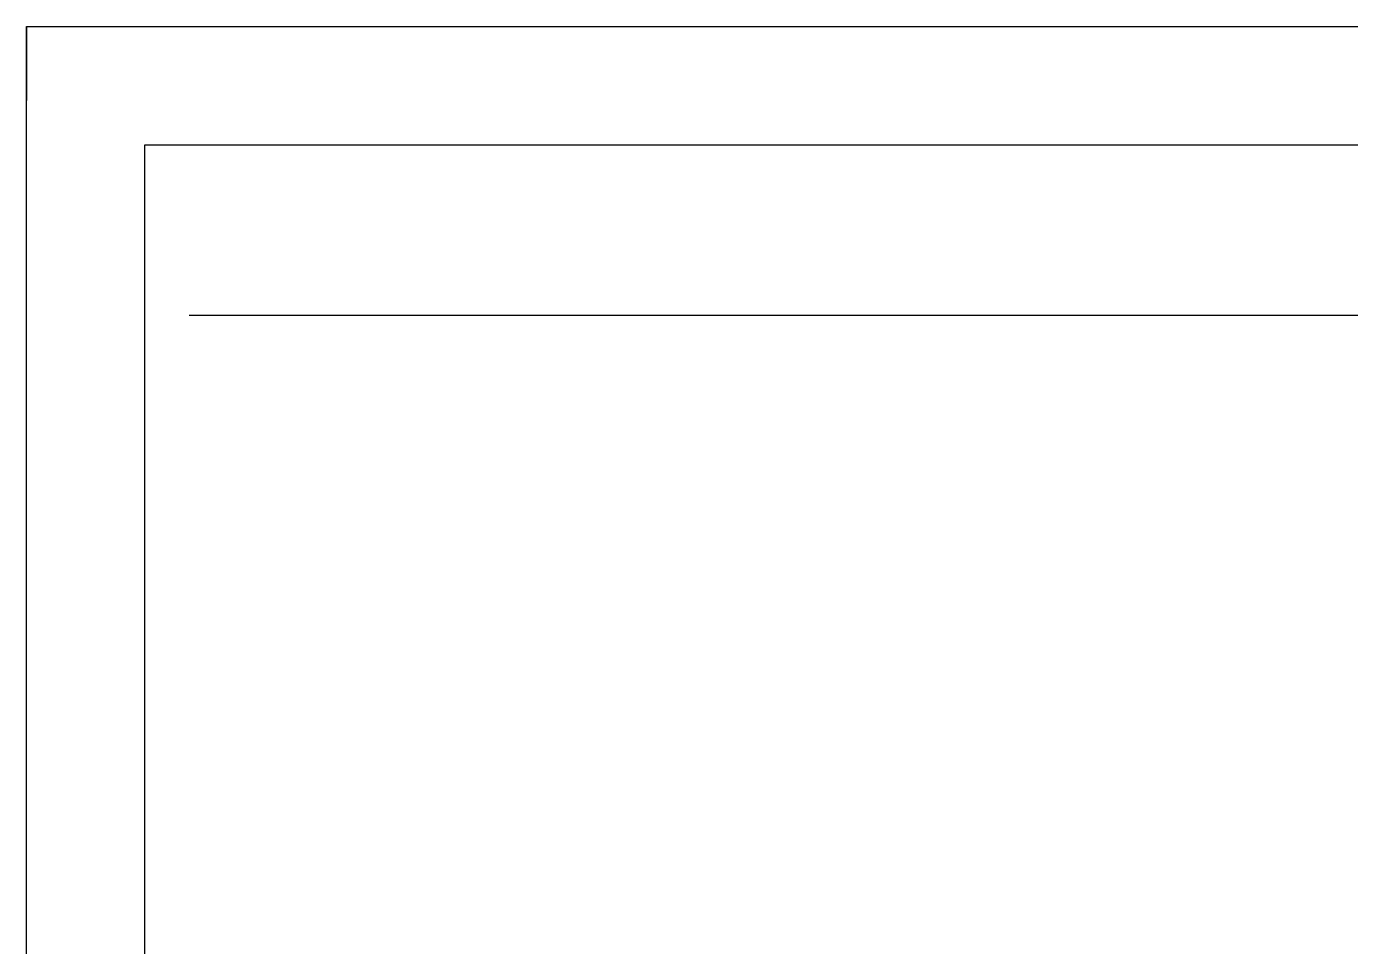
# Model space of a CAD drawing. Header units: millimetres. Extents: x 0 to 358, y 0 to 210.
# Drawn here: x 0 to 89.5, y 147.8 to 210 of the extents above; entities that cross this region are included whole.
import ezdxf

# ---------------------------------------------------------------- set-up
doc = ezdxf.new("R2010")
doc.units = ezdxf.units.MM

msp = doc.modelspace()

# ---------------------------------------------------------------- linework, layer by layer
at = {"layer": 'EDGES'}
for p, q in [((0, 210), (0, 208.6)), ((0, 210), (5, 210)), ((0, 210), (0, 205)), ((11, 190.5), (286, 190.5))]:
    msp.add_line(p, q, dxfattribs=at)
for points in [[(0, 210), (297, 210), (297, 0), (0, 0)], [(8, 202), (289, 202), (289, 8), (8, 8)]]:
    msp.add_lwpolyline(points, close=True, dxfattribs=at)

doc.saveas('drawing.dxf')
